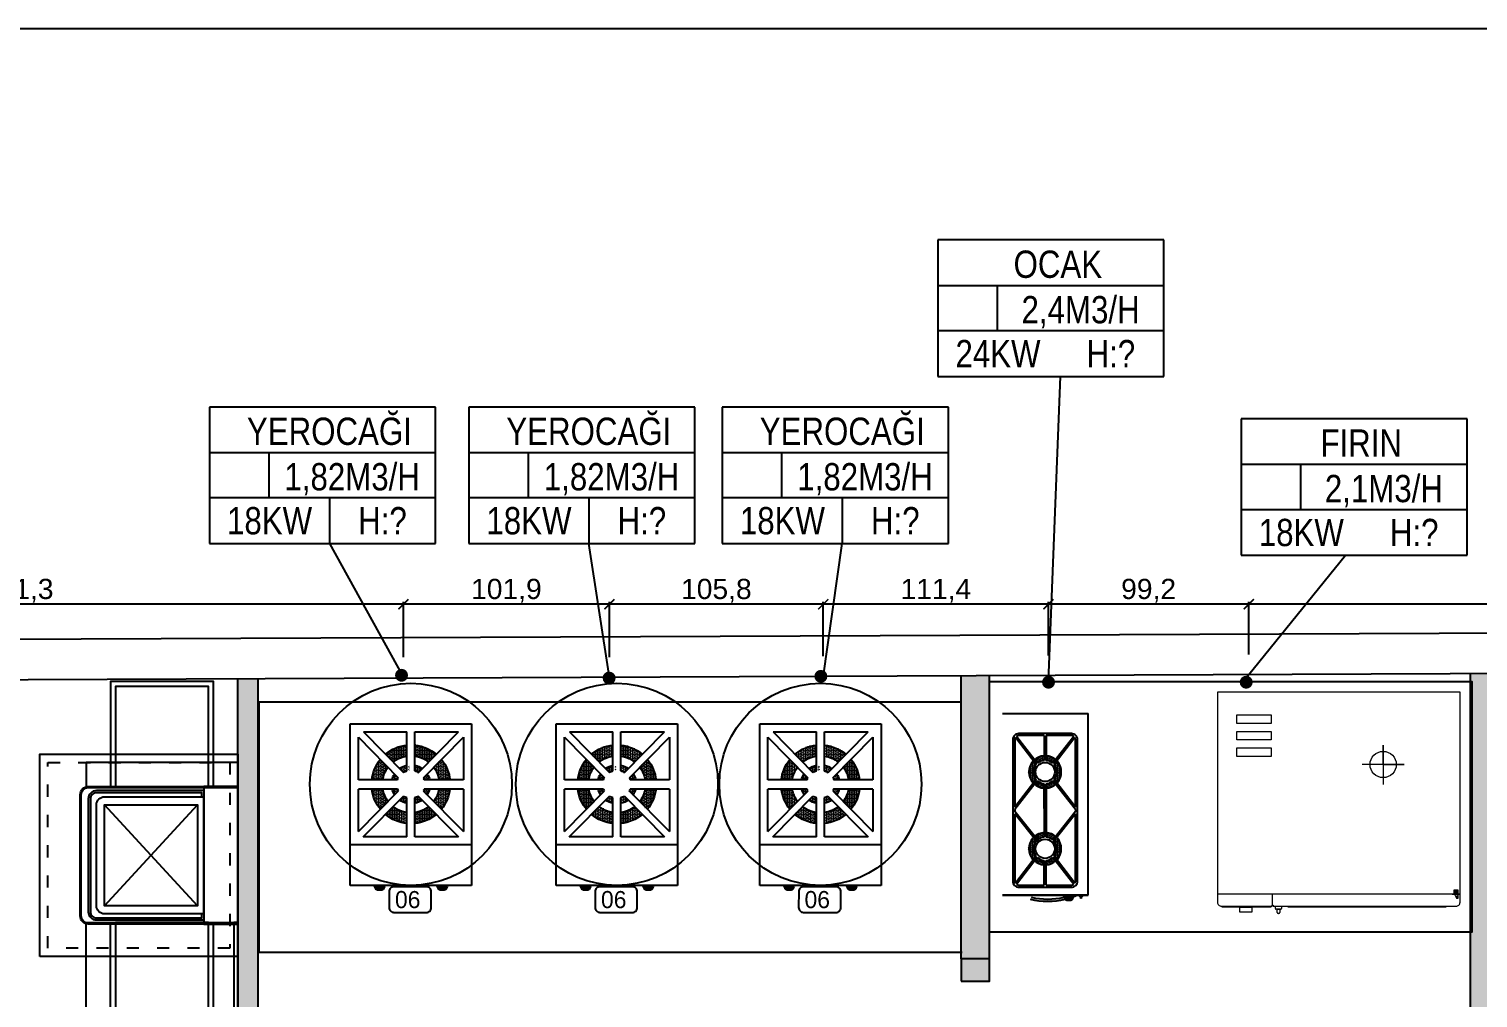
# Model space of a CAD drawing. Header units: millimetres. Extents: x -3164 to 12587, y -18082 to -16228.
# Drawn here: x 10041 to 10758, y -16708 to -16228 of the extents above; entities that cross this region are included whole.
import ezdxf
from ezdxf.enums import TextEntityAlignment as Align

# ---------------------------------------------------------------- set-up
doc = ezdxf.new("R2010")
doc.units = ezdxf.units.MM
doc.linetypes.add('ACAD_ISO03W100', pattern=[30, 12, -18])
for name, color, linetype in [('ELK', 10, 'Continuous'), ('Mtm-Gas', 92, 'Continuous'), ('Mtm-Sıhhi Tesisat', 5, 'Continuous')]:
    doc.layers.add(name, color=color, linetype=linetype)
doc.styles.add('adet', font='stylu.ttf')
doc.styles.get("Standard").update_dxf_attribs({"font": 'arial.ttf'})
doc.styles.add('Tesisat', font='ARIALN.TTF', dxfattribs={"height": 9})
doc.dimstyles.new('ISO-25', dxfattribs={"dimtxt": 10, "dimasz": 5, "dimexe": 1.25, "dimexo": 10, "dimtad": 1, "dimdec": 1, "dimtxsty": 'Standard', "dimblk": 'ARCHTICK', "dimcen": 2.5, "dimadec": 0, "dimazin": 0, "dimtfac": 1, "dimtdec": 1, "dimtmove": 0, "dimatfit": 3, "dimfxl": 1, "dimarcsym": 0})
pattern_1 = [(0, (863.9996, -4927.1813), (0, 0.6599112), [0.381, -0.762]), (120, (863.9996, -4927.1813), (-0.57149986, -0.3299556), [0.381, -0.762]), (60, (864.3806, -4927.1813), (-0.57149986, 0.3299556), [0.381, -0.762])]
pattern_2 = [(0, (1426.2737, -5386.25986), (0, 0.6599112), [0.381, -0.762]), (120, (1426.2737, -5386.25986), (-0.57149986, -0.3299556), [0.381, -0.762]), (60, (1426.6547, -5386.25986), (-0.57149986, 0.3299556), [0.381, -0.762])]
pattern_3 = [(0, (1717.6897, -4372.8711), (0, 0.6599112), [0.381, -0.762]), (120, (1717.6897, -4372.8711), (-0.57149986, -0.3299556), [0.381, -0.762]), (60, (1718.0707, -4372.8711), (-0.57149986, 0.3299556), [0.381, -0.762])]
pattern_4 = [(180, (2767.1381, 5097.11667), (-7e-17, -0.549926), [0.3175, -0.635]), (300, (2767.1381, 5097.11667), (0.47624989, 0.274963), [0.3175, -0.635]), (240, (2766.8206, 5097.11667), (0.47624989, -0.274963), [0.3175, -0.635])]
pattern_5 = [(180, (2767.1381, 5059.11667), (-7e-17, -0.549926), [0.3175, -0.635]), (300, (2767.1381, 5059.11667), (0.47624989, 0.274963), [0.3175, -0.635]), (240, (2766.8206, 5059.11667), (0.47624989, -0.274963), [0.3175, -0.635])]

# ---------------------------------------------------------------- blocks, each defined once
blk = doc.blocks.new('23434324')
h = blk.add_hatch(color=7)
edge = h.paths.add_edge_path()
edge.add_line((2395.58, 1826.78), (2395.08, 1826.78))
edge.add_line((2395.08, 1826.78), (2395.08, 1752.78))
edge.add_arc((2391.58, 1752.78), 3.5, -90, 0, ccw=False)
edge.add_line((2391.58, 1749.28), (2331.58, 1749.28))
edge.add_arc((2331.58, 1752.78), 3.5, 180, 270, ccw=False)
edge.add_line((2328.08, 1752.78), (2328.08, 1826.78))
edge.add_line((2328.08, 1826.78), (2327.58, 1826.78))
edge.add_line((2327.58, 1826.78), (2327.58, 1809.87))
edge.add_line((2327.58, 1809.87), (2327.58, 1752.78))
edge.add_arc((2331.58, 1752.78), 4, 180, 270)
edge.add_line((2331.58, 1748.78), (2391.58, 1748.78))
edge.add_arc((2391.58, 1752.78), 4, 270, 360)
edge.add_line((2395.58, 1752.78), (2395.58, 1826.78))
blk.add_hatch(color=7).paths.add_polyline_path([(2393.58, 1809.87), (2390.58, 1809.87), (2390.58, 1808.87), (2392.58, 1808.87), (2392.58, 1756.78, -0.414214), (2389.58, 1753.78), (2333.58, 1753.78, -0.414214), (2330.58, 1756.78), (2330.58, 1808.87), (2332.58, 1808.87), (2332.58, 1809.87), (2329.58, 1809.87), (2329.58, 1756.78, 0.414214), (2333.58, 1752.78), (2389.58, 1752.78, 0.414214), (2393.58, 1756.78)])
at = {"color": 7}
for points in [[(2331.58, 1748.78), (2391.58, 1748.78, 0.414214), (2395.58, 1752.78), (2395.58, 1826.78), (2327.58, 1826.78), (2327.58, 1752.78, 0.414214)], [(2331.58, 1749.28), (2391.58, 1749.28, 0.414214), (2395.08, 1752.78), (2395.08, 1826.78), (2328.08, 1826.78), (2328.08, 1752.78, 0.414214)]]:
    blk.add_lwpolyline(points, format="xyb", close=True, dxfattribs=at)
for points in [[(2327.58, 1809.87), (2327.58, 1826.78), (2395.58, 1826.78), (2395.58, 1809.87)], [(2390.58, 1826.78), (2332.58, 1826.78)], [(2395.08, 1809.87), (2328.08, 1809.87)], [(2332.58, 1809.87), (2390.58, 1809.87)], [(2336.58, 1760.78), (2386.58, 1760.78), (2386.58, 1806.78), (2336.58, 1806.78), (2336.58, 1760.78), (2386.58, 1806.78), (2336.58, 1806.78), (2386.58, 1760.78)]]:
    blk.add_lwpolyline(points, dxfattribs=at)
for points in [[(2393.58, 1809.87), (2393.58, 1756.78, -0.414214), (2389.58, 1752.78), (2333.58, 1752.78, -0.414214), (2329.58, 1756.78), (2329.58, 1809.87)], [(2390.58, 1808.87), (2392.58, 1808.87), (2392.58, 1756.78, -0.414214), (2389.58, 1753.78), (2333.58, 1753.78, -0.414214), (2330.58, 1756.78), (2330.58, 1808.87), (2332.58, 1808.87)], [(2332.58, 1809.87), (2332.58, 1760.78, 0.414214), (2336.58, 1756.78), (2386.58, 1756.78, 0.414214), (2390.58, 1760.78), (2390.58, 1809.87)]]:
    blk.add_lwpolyline(points, format="xyb", dxfattribs=at)
blk = doc.blocks.new('errere')
at = {"color": 1}
blk.add_lwpolyline([(93.75, 2378.25), (193.75, 2378.25), (193.75, 2476.25), (93.75, 2476.25)], close=True, dxfattribs=at)
at = {"color": 1, "linetype": 'ACAD_ISO03W100', "ltscale": 0.5}
blk.add_lwpolyline([(97.75, 2382.25), (189.75, 2382.25), (189.75, 2472.25), (97.75, 2472.25)], close=True, dxfattribs=at)
at = {"color": 1}
blk.add_blockref('23434324', (-2217.83, 649.46), dxfattribs=at)
blk = doc.blocks.new('DSFSSDFS')
h = blk.add_hatch()
h.set_pattern_fill('NET3', scale=0.3, style=0)
h.set_pattern_definition([(0, (-92.6598, 1.5319), (0, 0.9525), []), (60, (-92.6598, 1.5319), (-0.8248892, 0.47625), []), (120, (-92.6598, 1.5319), (-0.8248892, -0.47625), [])])
h.paths.add_polyline_path([(1478.66, 2190.23, 1), (1482.66, 2190.23, 1)])
h.paths.add_polyline_path([(1481.21, 2190.23, -1), (1480.1, 2190.23, -1)], flags=16)
h.paths.add_polyline_path([(1480.96, 2190.23, 1), (1480.35, 2190.23, 1)], flags=0)
at = {"color": 7}
for points in [[(1453.66, 2158.23), (1483.66, 2158.23, 0.414214), (1488.66, 2163.23), (1488.66, 2193.23, 0.414214), (1483.66, 2198.23), (1453.66, 2198.23, 0.414214), (1448.66, 2193.23), (1448.66, 2163.23, 0.414214)], [(1453.66, 2160.23), (1483.66, 2160.23, 0.414214), (1486.66, 2163.23), (1486.66, 2193.23, 0.414214), (1483.66, 2196.23), (1453.66, 2196.23, 0.414214), (1450.66, 2193.23), (1450.66, 2163.23, 0.414214)]]:
    blk.add_lwpolyline(points, format="xyb", close=True, dxfattribs=at)
for points in [[(1476.66, 2190.23), (1456.66, 2190.23)], [(1456.66, 2166.23), (1477.83, 2187.4)], [(1480.66, 2186.23), (1480.66, 2166.23)]]:
    blk.add_lwpolyline(points, dxfattribs=at)
for radius in [3, 2.28, 2, 0.553, 0.304]:
    blk.add_circle((1480.66, 2190.23), radius, dxfattribs=at)
blk = doc.blocks.new('A$C70B71D40')
at = {"color": 7}
for points in [[(75, 0), (75, 160), (0, 160), (0, 0)], [(60.5, 160), (60.5, 10.5), (14.5, 10.5), (14.5, 160)]]:
    blk.add_lwpolyline(points, close=True, dxfattribs=at)
for points in [[(0, 160), (2, 160), (2, 0)], [(37.5, 8), (12, 8), (12, 160)], [(12, 8), (63, 8), (63, 160)], [(14.5, 10.5), (12, 8)], [(60.5, 10.5), (63, 8)]]:
    blk.add_lwpolyline(points, dxfattribs=at)
at = {"color": 7, "rotation": 90.00000000000001}
blk.add_blockref('DSFSSDFS', (2216.16, -1375.43), dxfattribs=at)
blk = doc.blocks.new('ghggfhh')
at = {"color": 7}
blk.add_lwpolyline([(1188.71, 1333.35), (1193.71, 1333.35), (1193.71, 1333.87), (1188.71, 1333.87)], close=True, dxfattribs=at)
blk.add_lwpolyline([(1188.71, 1333), (1189.21, 1332.53), (1189.21, 1332.51, 0.414214), (1190.21, 1331.51), (1192.21, 1331.51, 0.414214), (1193.21, 1332.51), (1193.21, 1332.53), (1193.71, 1333)], format="xyb", dxfattribs=at)
for points in [[(1188.71, 1333), (1190.71, 1333)], [(1189.35, 1332.74), (1193.07, 1332.74)], [(1189.46, 1332.51), (1192.96, 1332.51)], [(1189.5, 1332.27), (1192.92, 1332.27)], [(1189.62, 1332.04), (1192.79, 1332.04)], [(1189.97, 1331.8), (1192.45, 1331.8)], [(1190.71, 1333.35), (1190.71, 1333)], [(1191.71, 1333.35), (1191.71, 1333)], [(1191.71, 1333), (1193.71, 1333)]]:
    blk.add_lwpolyline(points, dxfattribs=at)
blk = doc.blocks.new('dggddgf')
h = blk.add_hatch()
h.set_pattern_fill('HEX', color=1, scale=0.12, style=0)
h.set_pattern_definition(pattern_3)
edge = h.paths.add_edge_path()
edge.add_line((2936.08, -3754.13), (2939.86, -3757.99))
edge.add_arc((2948.75, -3768.95), 14.11, 97.88998, 129.05912, ccw=False)
edge.add_line((2946.82, -3754.96), (2946.82, -3749.54))
edge.add_arc((2948.75, -3768.95), 19.5, 95.70226, 130.54061)
h = blk.add_hatch()
h.set_pattern_fill('HEX', color=1, scale=0.12, style=0)
h.set_pattern_definition(pattern_1)
h.paths.add_polyline_path([(2961.31, -3754.03, 0.15121), (2950.69, -3749.54), (2950.69, -3754.96, -0.134245), (2957.53, -3757.9)])
h = blk.add_hatch()
h.set_pattern_fill('HEX', color=1, scale=0.12, style=0)
h.set_pattern_definition(pattern_3)
edge = h.paths.add_edge_path()
edge.add_line((2929.37, -3766.78), (2934.81, -3766.78))
edge.add_arc((2948.75, -3768.95), 14.11, 143.58288, 171.18457, ccw=False)
edge.add_line((2937.39, -3760.57), (2933.59, -3756.69))
edge.add_arc((2948.75, -3768.95), 19.5, 141.04714, 173.6313)
edge = h.paths.add_edge_path()
edge.add_line((2934.83, -3771.28), (2929.39, -3771.28))
edge.add_arc((2948.75, -3768.95), 19.5, 186.86552, 219.26748)
edge.add_line((2933.66, -3781.29), (2937.47, -3777.43))
edge.add_arc((2948.75, -3768.95), 14.11, 189.50606, 216.95366, ccw=False)
h = blk.add_hatch()
h.set_pattern_fill('HEX', color=1, scale=0.12, style=0)
h.set_pattern_definition(pattern_3)
edge = h.paths.add_edge_path()
edge.add_line((2962.7, -3766.78), (2968.13, -3766.78))
edge.add_arc((2948.75, -3768.95), 19.5, 6.3687, 38.95286)
edge.add_line((2963.92, -3756.69), (2960.11, -3760.57))
edge.add_arc((2948.75, -3768.95), 14.11, 8.81543, 36.41712, ccw=False)
edge = h.paths.add_edge_path()
edge.add_line((2968.11, -3771.28), (2962.67, -3771.28))
edge.add_arc((2948.75, -3768.95), 14.11, 323.04634, 350.49394, ccw=False)
edge.add_line((2960.03, -3777.43), (2963.85, -3781.29))
edge.add_arc((2948.75, -3768.95), 19.5, 320.73252, 353.13448)
h = blk.add_hatch()
h.set_pattern_fill('HEX', color=1, scale=0.12, style=0)
h.set_pattern_definition(pattern_2)
edge = h.paths.add_edge_path()
edge.add_line((2939.4, -3766.78), (2942.15, -3766.78))
edge.add_arc((2948.75, -3768.95), 6.95, 153.25863, 161.86283, ccw=False)
edge.add_line((2942.55, -3765.82), (2940.62, -3763.85))
edge.add_arc((2948.75, -3768.95), 9.6, 147.9452, 166.9784)
edge = h.paths.add_edge_path()
edge.add_line((2942.21, -3771.28), (2939.44, -3771.28))
edge.add_arc((2948.75, -3768.95), 9.6, 194.0527, 212.98008)
edge.add_line((2940.7, -3774.17), (2942.63, -3772.22))
edge.add_arc((2948.75, -3768.95), 6.95, 199.60081, 208.15757, ccw=False)
h = blk.add_hatch()
h.set_pattern_fill('HEX', color=1, scale=0.12, style=0)
h.set_pattern_definition(pattern_2)
edge = h.paths.add_edge_path()
edge.add_line((2943.04, -3761.23), (2944.92, -3763.15))
edge.add_arc((2948.75, -3768.95), 6.95, 106.19054, 123.48715, ccw=False)
edge.add_line((2946.82, -3762.27), (2946.82, -3759.54))
edge.add_arc((2948.75, -3768.95), 9.6, 101.64358, 126.52783)
h = blk.add_hatch()
h.set_pattern_fill('HEX', color=1, scale=0.12, style=0)
h.set_pattern_definition(pattern_2)
edge = h.paths.add_edge_path()
edge.add_line((2949.69, -3762.06), (2949.69, -3759.39))
edge.add_arc((2948.75, -3768.95), 9.6, 84.39578, 86.41668)
edge.add_line((2949.35, -3759.36), (2949.35, -3762.02))
edge.add_arc((2948.75, -3768.95), 6.95, 82.24607, 85.04645, ccw=False)
edge = h.paths.add_edge_path()
edge.add_line((2952.47, -3763.08), (2954.35, -3761.15))
edge.add_arc((2948.75, -3768.95), 9.6, 54.30074, 78.35642)
edge.add_line((2950.69, -3759.54), (2950.69, -3762.27))
edge.add_arc((2948.75, -3768.95), 6.95, 57.63828, 73.80946, ccw=False)
h = blk.add_hatch()
h.set_pattern_fill('HEX', color=1, scale=0.12, style=0)
h.set_pattern_definition(pattern_2)
edge = h.paths.add_edge_path()
edge.add_line((2955.36, -3766.78), (2958.11, -3766.78))
edge.add_arc((2948.75, -3768.95), 9.6, 13.0216, 32.0548)
edge.add_line((2956.89, -3763.85), (2954.96, -3765.82))
edge.add_arc((2948.75, -3768.95), 6.95, 18.13717, 26.74137, ccw=False)
edge = h.paths.add_edge_path()
edge.add_line((2958.07, -3771.28), (2955.3, -3771.28))
edge.add_arc((2948.75, -3768.95), 6.95, 331.84243, 340.39919, ccw=False)
edge.add_line((2954.88, -3772.22), (2956.81, -3774.17))
edge.add_arc((2948.75, -3768.95), 9.6, 327.01992, 345.9473)
h = blk.add_hatch()
h.set_pattern_fill('HEX', color=1, scale=0.12, style=0)
h.set_pattern_definition(pattern_2)
edge = h.paths.add_edge_path()
edge.add_line((2946.82, -3778.35), (2946.82, -3775.62))
edge.add_arc((2948.75, -3768.95), 6.95, 237.85876, 253.80946, ccw=False)
edge.add_line((2945.06, -3774.83), (2943.16, -3776.75))
edge.add_arc((2948.75, -3768.95), 9.6, 234.35368, 258.35642)
h = blk.add_hatch()
h.set_pattern_fill('HEX', color=1, scale=0.12, style=0)
h.set_pattern_definition(pattern_1)
h.paths.add_polyline_path([(2952.45, -3774.83, -0.069711), (2950.69, -3775.62), (2950.69, -3778.35, 0.105116), (2954.35, -3776.75)])
h = blk.add_hatch()
h.set_pattern_fill('HEX', color=1, scale=0.12, style=0)
h.set_pattern_definition(pattern_3)
edge = h.paths.add_edge_path()
edge.add_line((2939.96, -3779.98), (2936.15, -3783.83))
edge.add_arc((2948.75, -3768.95), 19.5, 229.74031, 264.29774)
edge.add_line((2946.82, -3788.35), (2946.82, -3782.93))
edge.add_arc((2948.75, -3768.95), 14.11, 231.44232, 262.11002, ccw=False)
h = blk.add_hatch()
h.set_pattern_fill('HEX', color=1, scale=0.12, style=0)
h.set_pattern_definition(pattern_3)
edge = h.paths.add_edge_path()
edge.add_line((2961.35, -3783.83), (2957.55, -3779.98))
edge.add_arc((2948.75, -3768.95), 14.11, 277.88998, 308.55768, ccw=False)
edge.add_line((2950.69, -3782.93), (2950.69, -3788.35))
edge.add_arc((2948.75, -3768.95), 19.5, 275.70226, 310.25969)
at = {"color": 7}
for p, q in [((2978.75, -3738.95), (2918.75, -3738.95)), ((2918.75, -3738.95), (2918.75, -3818.95)), ((2946.82, -3742.95), (2925.12, -3742.95)), ((2944.92, -3763.15), (2925.12, -3742.95)), ((2946.82, -3762.27), (2946.82, -3742.95)), ((2972.14, -3742.95), (2950.69, -3742.95)), ((2950.69, -3762.27), (2950.69, -3742.95)), ((2972.14, -3742.95), (2952.47, -3763.08)), ((2978.75, -3818.95), (2978.75, -3738.95)), ((2922.75, -3745.64), (2922.75, -3766.78)), ((2942.55, -3765.82), (2922.75, -3745.64)), ((2974.75, -3745.64), (2954.96, -3765.82)), ((2974.75, -3766.78), (2974.75, -3745.64)), ((2922.75, -3771.28), (2922.75, -3792.3)), ((2974.75, -3792.3), (2974.75, -3771.28)), ((2942.63, -3772.22), (2922.75, -3792.3)), ((2945.06, -3774.83), (2925.15, -3794.95)), ((2946.82, -3794.95), (2946.82, -3775.62)), ((2950.69, -3794.95), (2950.69, -3775.62)), ((2972.36, -3794.95), (2952.45, -3774.83)), ((2974.75, -3792.3), (2954.88, -3772.22)), ((2918.75, -3798.95), (2978.75, -3798.95)), ((2925.15, -3794.95), (2946.82, -3794.95)), ((2950.69, -3794.95), (2972.36, -3794.95))]:
    blk.add_line(p, q, dxfattribs=at)
at = {"color": 1}
for p, q in [((2978.75, -3738.95), (2918.75, -3738.95)), ((2918.75, -3738.95), (2918.75, -3798.95)), ((2978.75, -3798.95), (2978.75, -3738.95)), ((2918.75, -3798.95), (2978.75, -3798.95))]:
    blk.add_line(p, q, dxfattribs=at)
at = {"color": 7}
for points in [[(2922.75, -3766.78), (2942.15, -3766.78)], [(2922.75, -3771.28), (2942.21, -3771.28)], [(2955.3, -3771.28), (2974.75, -3771.28)], [(2955.36, -3766.78), (2974.75, -3766.78)], [(2918.75, -3818.95), (2978.75, -3818.95)]]:
    blk.add_lwpolyline(points, dxfattribs=at)
at = {"color": 1}
for radius, start, end in [(19.5, 95.70226, 130.54061), (19.5, 49.90347, 84.29774), (19.5, 141.04714, 173.6313), (14.11, 97.88998, 129.05912), (14.11, 51.52619, 82.11002), (19.5, 6.3687, 38.95286), (14.11, 143.58288, 171.18457), (9.6, 147.9452, 166.9784), (9.6, 101.64358, 126.52783), (9.6, 54.30074, 78.35642), (9.6, 13.0216, 32.0548), (14.11, 8.81543, 36.41712), (19.5, 186.86552, 219.26748), (14.11, 189.50606, 216.95366), (9.6, 194.0527, 212.98008), (9.6, 327.01992, 345.9473), (14.11, 323.04634, 350.49394), (19.5, 320.73252, 353.13448), (9.6, 234.35368, 258.35642), (9.6, 281.64358, 305.64632), (19.5, 229.74031, 264.29774), (14.11, 231.44232, 262.11002), (14.11, 277.88998, 308.55768), (19.5, 275.70226, 310.25969)]:
    blk.add_arc((2948.75, -3768.95), radius, start, end, dxfattribs=at)
at = {"color": 7}
for start, end in [(105.7481, 123.48715), (106.19054, 123.48715), (57.63828, 73.80946), (57.63828, 73.80946), (153.25863, 161.86283), (199.60081, 208.15757), (331.84243, 340.39919), (331.84243, 340.39919), (18.13717, 26.74137), (18.13717, 26.74137), (237.85876, 255.29022), (237.85876, 253.80946), (286.19054, 302.14124), (286.19054, 302.14124)]:
    blk.add_arc((2948.75, -3768.95), 6.95, start, end, dxfattribs=at)
for p in [(1741.99, -5152.82), (1772.99, -5152.82)]:
    blk.add_blockref('ghggfhh', p, dxfattribs=at)
blk = doc.blocks.new('Y45Y45Y')
at = {"color": 7, "lineweight": 0}
blk.add_lwpolyline([(-1985.33, -3871.68), (-1894.83, -3871.68, 0.414214), (-1892.83, -3869.68), (-1892.83, -3765.68), (-2012.83, -3765.68), (-2012.83, -3869.68, 0.414214), (-2010.83, -3871.68), (-1985.83, -3871.68)], format="xyb", dxfattribs=at)
for points in [[(-2003.31, -3776.97), (-1986.31, -3776.97), (-1986.31, -3781.17), (-2003.31, -3781.17)], [(-2003.31, -3785.15), (-1986.31, -3785.15), (-1986.31, -3789.35), (-2003.31, -3789.35)], [(-2003.31, -3793.33), (-1986.31, -3793.33), (-1986.31, -3797.53), (-2003.31, -3797.53)], [(-2001.84, -3872.18), (-1995.84, -3872.18), (-1995.84, -3874.56), (-2001.84, -3874.56)], [(-1983.67, -3873.1), (-1981.71, -3873.1), (-1981.71, -3873.29), (-1983.67, -3873.29)]]:
    blk.add_lwpolyline(points, close=True, dxfattribs=at)
for points in [[(-1930.88, -3801.52), (-1930.88, -3791.88), (-1930.88, -3811.46)], [(-1930.73, -3801.52), (-1920.51, -3801.52), (-1941.26, -3801.52)], [(-1894.51, -3867.68), (-1893.83, -3867.68), (-1893.83, -3863.68), (-1895.83, -3863.68), (-1895.83, -3865.08)], [(-1892.83, -3865.68), (-2012.83, -3865.68)], [(-2010.83, -3871.68), (-1985.83, -3871.68), (-1985.83, -3871.18), (-1985.33, -3871.18), (-1985.33, -3871.68)], [(-1986.51, -3871.68), (-1986.51, -3872.18), (-2010.51, -3872.18), (-2010.51, -3871.68)], [(-1985.58, -3871.18), (-1985.58, -3865.68)], [(-1984.17, -3872.85), (-1984.17, -3871.68), (-1981.22, -3871.68), (-1981.22, -3872.85)], [(-1896.8, -3865.68), (-1896.8, -3865.68), (-1892.83, -3865.68)], [(-1895.83, -3865.08), (-1894.51, -3867.68)], [(-1981.47, -3873.1), (-1983.92, -3873.1)], [(-1983.38, -3874.76), (-1983.38, -3873.1), (-1982.01, -3873.1), (-1982.01, -3874.76)], [(-1982.51, -3875.26), (-1982.88, -3875.26)]]:
    blk.add_lwpolyline(points, dxfattribs=at)
at = {"color": 4, "lineweight": 0}
blk.add_lwpolyline([(-1899.83, -3871.68), (-1899.83, -3871.68), (-1899.83, -3872.18), (-1977.83, -3872.18), (-1977.83, -3871.68)], dxfattribs=at)
at = {"color": 7, "lineweight": 0}
for centre, radius in [((-1930.88, -3801.52), 6.5), ((-1895.32, -3864.19), 0.38), ((-1894.81, -3865.08), 0.38), ((-1894.35, -3864.19), 0.38), ((-1894.35, -3866.83), 0.38)]:
    blk.add_circle(centre, radius, dxfattribs=at)
for centre, radius, start, end in [((-1983.92, -3872.85), 0.25, 180, 270), ((-1982.88, -3874.76), 0.5, 180, 270), ((-1982.51, -3874.76), 0.5, 270, 0), ((-1981.47, -3872.85), 0.25, 270, 0)]:
    blk.add_arc(centre, radius, start, end, dxfattribs=at)
blk = doc.blocks.new('A$C60AE6CCA')
at = {"color": 7, "lineweight": 0}
blk.add_blockref('Y45Y45Y', (2012.83, 3875.26), dxfattribs=at)
blk = doc.blocks.new('5555')
h = blk.add_hatch()
h.set_pattern_fill('HEX', scale=0.1, angle=180, style=0)
h.set_pattern_definition(pattern_4)
h.paths.add_polyline_path([(1492.93, 3755.19), (1494.53, 3753.66, -0.16309), (1497.91, 3755.12), (1497.91, 3757.34, 0.174349)])
h = blk.add_hatch()
h.set_pattern_fill('HEX', scale=0.1, angle=180, style=0)
h.set_pattern_definition(pattern_4)
h.paths.add_polyline_path([(1498.91, 3755.12, -0.16309), (1502.28, 3753.66), (1503.88, 3755.19, 0.174349), (1498.91, 3757.34)])
h = blk.add_hatch()
h.set_pattern_fill('HEX', scale=0.1, angle=180, style=0)
h.set_pattern_definition(pattern_4)
h.paths.add_polyline_path([(1492.36, 3744.12), (1493.95, 3745.65, -0.361583), (1493.95, 3753.06), (1492.36, 3754.59, 0.37286)])
h = blk.add_hatch()
h.set_pattern_fill('HEX', scale=0.1, angle=180, style=0)
h.set_pattern_definition(pattern_4)
h.paths.add_polyline_path([(1502.86, 3745.65), (1504.45, 3744.12, 0.37286), (1504.45, 3754.59), (1502.86, 3753.06, -0.361583)])
h = blk.add_hatch()
h.set_pattern_fill('HEX', scale=0.1, angle=180, style=0)
h.set_pattern_definition(pattern_4)
h.paths.add_polyline_path([(1497.91, 3741.37), (1497.91, 3743.59, -0.16309), (1494.53, 3745.05), (1492.93, 3743.52, 0.174349)])
h = blk.add_hatch()
h.set_pattern_fill('HEX', scale=0.1, angle=180, style=0)
h.set_pattern_definition(pattern_4)
h.paths.add_polyline_path([(1498.91, 3741.37, 0.174349), (1503.88, 3743.52), (1502.28, 3745.05, -0.16309), (1498.91, 3743.59)])
h = blk.add_hatch()
h.set_pattern_fill('HEX', scale=0.1, angle=180, style=0)
h.set_pattern_definition(pattern_5)
h.paths.add_polyline_path([(1492.36, 3706.12), (1493.95, 3707.65, -0.361583), (1493.95, 3715.06), (1492.36, 3716.59, 0.37286)])
h = blk.add_hatch()
h.set_pattern_fill('HEX', scale=0.1, angle=180, style=0)
h.set_pattern_definition(pattern_5)
h.paths.add_polyline_path([(1492.93, 3717.19), (1494.53, 3715.66, -0.16309), (1497.91, 3717.12), (1497.91, 3719.34, 0.174349)])
h = blk.add_hatch()
h.set_pattern_fill('HEX', scale=0.1, angle=180, style=0)
h.set_pattern_definition(pattern_5)
h.paths.add_polyline_path([(1498.91, 3717.12, -0.16309), (1502.28, 3715.66), (1503.88, 3717.19, 0.174349), (1498.91, 3719.34)])
h = blk.add_hatch()
h.set_pattern_fill('HEX', scale=0.1, angle=180, style=0)
h.set_pattern_definition(pattern_5)
h.paths.add_polyline_path([(1502.86, 3707.65), (1504.45, 3706.12, 0.37286), (1504.45, 3716.59), (1502.86, 3715.06, -0.361583)])
h = blk.add_hatch()
h.set_pattern_fill('HEX', scale=0.1, angle=180, style=0)
h.set_pattern_definition(pattern_5)
h.paths.add_polyline_path([(1497.91, 3703.37), (1497.91, 3705.59, -0.16309), (1494.53, 3707.05), (1492.93, 3705.52, 0.174349)])
h = blk.add_hatch()
h.set_pattern_fill('HEX', scale=0.1, angle=180, style=0)
h.set_pattern_definition(pattern_5)
h.paths.add_polyline_path([(1498.91, 3703.37, 0.174349), (1503.88, 3705.52), (1502.28, 3707.05, -0.16309), (1498.91, 3705.59)])
at = {"color": 7}
blk.add_lwpolyline([(1511.41, 3768.35), (1485.41, 3768.35, 0.414214), (1482.41, 3765.35), (1482.41, 3695.35, 0.414214), (1485.41, 3692.35), (1511.41, 3692.35, 0.414214), (1514.41, 3695.35), (1514.41, 3765.35, 0.414214)], format="xyb", close=True, dxfattribs=at)
for points in [[(1483.71, 3766.41, 0.139987), (1483.41, 3765.35), (1483.41, 3732.01)], [(1497.91, 3767.35), (1485.41, 3767.35, 0.149996), (1484.28, 3767.01)], [(1512.53, 3767.01, 0.149996), (1511.41, 3767.35), (1498.91, 3767.35)], [(1513.41, 3732.01), (1513.41, 3765.35, 0.139987), (1513.1, 3766.41, 0.139987)], [(1483.41, 3728.7), (1483.41, 3695.35, 0.139987), (1483.71, 3694.3)], [(1513.1, 3694.3, 0.139987), (1513.41, 3695.35), (1513.41, 3728.7)], [(1484.28, 3693.7, 0.149996), (1485.41, 3693.35), (1497.91, 3693.35)], [(1498.91, 3693.35), (1511.41, 3693.35, 0.149996), (1512.53, 3693.7, 0.149996)]]:
    blk.add_lwpolyline(points, format="xyb", dxfattribs=at)
for points in [[(1483.71, 3766.41), (1493.95, 3753.06)], [(1484.28, 3767.01), (1494.53, 3753.66)], [(1497.91, 3767.35), (1497.91, 3755.12)], [(1498.91, 3767.35), (1498.91, 3755.12)], [(1502.28, 3753.66), (1512.53, 3767.01)], [(1502.86, 3753.06), (1513.1, 3766.41)], [(1483.41, 3732.01), (1494.71, 3746.38)], [(1483.41, 3730.85), (1494.53, 3745.05)], [(1497.91, 3719.34), (1497.91, 3743.59)], [(1498.91, 3719.34), (1498.91, 3743.59)], [(1501.52, 3745.78), (1513.41, 3730.85)], [(1502.1, 3746.38), (1513.41, 3732.01)], [(1483.41, 3729.85), (1483.41, 3730.85)], [(1483.41, 3729.85), (1494.53, 3715.66)], [(1483.41, 3728.7), (1493.95, 3715.06)], [(1497.91, 3729.35), (1497.91, 3717.12)], [(1498.91, 3729.35), (1498.91, 3717.12)], [(1502.28, 3715.66), (1513.41, 3729.85)], [(1502.86, 3715.06), (1513.41, 3728.7)], [(1513.41, 3729.85), (1513.41, 3730.85)], [(1483.71, 3694.3), (1493.95, 3707.65)], [(1502.86, 3707.65), (1513.1, 3694.3)], [(1484.28, 3693.7), (1494.53, 3707.05)], [(1497.91, 3693.35), (1497.91, 3705.59)], [(1498.91, 3693.35), (1498.91, 3705.59)], [(1502.28, 3707.05), (1512.53, 3693.7)]]:
    blk.add_lwpolyline(points, dxfattribs=at)
for centre in [(1498.41, 3749.35), (1498.41, 3711.35)]:
    blk.add_circle(centre, 4.74, dxfattribs=at)
for centre, radius, start, end in [((1498.41, 3749.35), 8, 93.58332, 133.14354), ((1498.41, 3749.35), 8, 46.85646, 86.41668), ((1498.41, 3749.35), 8, 139.10306, 220.89694), ((1498.41, 3749.35), 5.79, 140.24174, 219.75826), ((1498.41, 3749.35), 5.79, 94.95355, 132.00487), ((1498.41, 3749.35), 5.79, 47.99513, 85.04645), ((1498.41, 3749.35), 5.79, 320.24174, 39.75826), ((1498.41, 3749.35), 8, 319.10306, 40.89694), ((1498.41, 3749.35), 8, 226.85646, 266.41668), ((1498.41, 3749.35), 5.79, 227.99513, 265.04645), ((1498.41, 3749.35), 5.79, 274.95355, 312.00487), ((1498.41, 3749.35), 8, 273.58332, 313.14354), ((1498.41, 3711.35), 8, 139.10306, 220.89694), ((1498.41, 3711.35), 8, 139.50306, 220.48489), ((1498.41, 3711.35), 5.79, 140.24174, 219.75826), ((1498.41, 3711.35), 8, 93.58332, 133.52317), ((1498.41, 3711.35), 8, 93.58332, 133.14354), ((1498.41, 3711.35), 5.79, 94.95355, 132.00487), ((1498.41, 3711.35), 8, 46.47683, 86.41668), ((1498.41, 3711.35), 8, 46.85646, 86.41668), ((1498.41, 3711.35), 5.79, 47.99513, 85.04645), ((1498.41, 3711.35), 5.79, 320.24174, 39.75826), ((1498.41, 3711.35), 8, 319.10306, 40.89694), ((1498.41, 3711.35), 8, 319.51511, 40.49694), ((1498.41, 3711.35), 8, 226.44345, 266.41668), ((1498.41, 3711.35), 8, 226.85646, 266.41668), ((1498.41, 3711.35), 5.79, 227.99513, 265.04645), ((1498.41, 3711.35), 5.79, 274.95355, 312.00487), ((1498.41, 3711.35), 8, 273.58332, 313.55655), ((1498.41, 3711.35), 8, 273.58332, 313.14354)]:
    blk.add_arc(centre, radius, start, end, dxfattribs=at)
blk = doc.blocks.new('_ArchTick')
at = {"color": 0, "linetype": 'ByBlock', "const_width": 0.15}
blk.add_lwpolyline([(-0.5, -0.5), (0.5, 0.5)], dxfattribs=at)
blk = doc.blocks.new('*D190')
at = {"color": 0, "lineweight": -2, "transparency": 16777216}
for p, q in [((10644.57, -16537.62), (10644.57, -16511.49)), ((10924.5, -16512.74), (10644.57, -16512.74)), ((10924.5, -16536.43), (10924.5, -16511.49))]:
    blk.add_line(p, q, dxfattribs=at)
at = {"layer": 'Defpoints', "color": 0, "transparency": 16777216}
for p in [(10644.57, -16512.74), (10644.57, -16547.62), (10924.5, -16546.43)]:
    blk.add_point(p, dxfattribs=at)
at = {"color": 0, "lineweight": -2, "transparency": 16777216, "xscale": 5, "yscale": 5, "zscale": 5, "rotation": 180}
blk.add_blockref('_ArchTick', (10644.57, -16512.74), dxfattribs=at)
at = {"color": 0, "lineweight": -2, "transparency": 16777216, "xscale": 5, "yscale": 5, "zscale": 5}
blk.add_blockref('_ArchTick', (10924.5, -16512.74), dxfattribs=at)
at = {"color": 0, "transparency": 16777216, "insert": (10784.54, -16506.11), "char_height": 10, "attachment_point": 5}
blk.add_mtext('279,9', dxfattribs=at)
blk = doc.blocks.new('*D191')
at = {"color": 0, "lineweight": -2, "transparency": 16777216}
for p, q in [((10545.42, -16538.04), (10545.42, -16511.49)), ((10644.57, -16512.74), (10545.42, -16512.74)), ((10644.57, -16537.62), (10644.57, -16511.49))]:
    blk.add_line(p, q, dxfattribs=at)
at = {"layer": 'Defpoints', "color": 0, "transparency": 16777216}
for p in [(10545.42, -16512.74), (10545.42, -16548.04), (10644.57, -16547.62)]:
    blk.add_point(p, dxfattribs=at)
at = {"color": 0, "lineweight": -2, "transparency": 16777216, "xscale": 5, "yscale": 5, "zscale": 5, "rotation": 180}
blk.add_blockref('_ArchTick', (10545.42, -16512.74), dxfattribs=at)
at = {"color": 0, "lineweight": -2, "transparency": 16777216, "xscale": 5, "yscale": 5, "zscale": 5}
blk.add_blockref('_ArchTick', (10644.57, -16512.74), dxfattribs=at)
at = {"color": 0, "transparency": 16777216, "insert": (10595, -16506.11), "char_height": 10, "attachment_point": 5}
blk.add_mtext('99,2', dxfattribs=at)
blk = doc.blocks.new('*D192')
at = {"color": 0, "lineweight": -2, "transparency": 16777216}
for p, q in [((10434.01, -16538.52), (10434.01, -16511.49)), ((10545.42, -16512.74), (10434.01, -16512.74)), ((10545.42, -16538.04), (10545.42, -16511.49))]:
    blk.add_line(p, q, dxfattribs=at)
at = {"layer": 'Defpoints', "color": 0, "transparency": 16777216}
for p in [(10434.01, -16512.74), (10434.01, -16548.52), (10545.42, -16548.04)]:
    blk.add_point(p, dxfattribs=at)
at = {"color": 0, "lineweight": -2, "transparency": 16777216, "xscale": 5, "yscale": 5, "zscale": 5, "rotation": 180}
blk.add_blockref('_ArchTick', (10434.01, -16512.74), dxfattribs=at)
at = {"color": 0, "lineweight": -2, "transparency": 16777216, "xscale": 5, "yscale": 5, "zscale": 5}
blk.add_blockref('_ArchTick', (10545.42, -16512.74), dxfattribs=at)
at = {"color": 0, "transparency": 16777216, "insert": (10489.71, -16506.11), "char_height": 10, "attachment_point": 5}
blk.add_mtext('111,4', dxfattribs=at)
blk = doc.blocks.new('*D193')
at = {"color": 0, "lineweight": -2, "transparency": 16777216}
for p, q in [((10328.18, -16538.97), (10328.18, -16511.49)), ((10434.01, -16512.74), (10328.18, -16512.74)), ((10434.01, -16538.52), (10434.01, -16511.49))]:
    blk.add_line(p, q, dxfattribs=at)
at = {"layer": 'Defpoints', "color": 0, "transparency": 16777216}
for p in [(10328.18, -16512.74), (10328.18, -16548.97), (10434.01, -16548.52)]:
    blk.add_point(p, dxfattribs=at)
at = {"color": 0, "lineweight": -2, "transparency": 16777216, "xscale": 5, "yscale": 5, "zscale": 5, "rotation": 180}
blk.add_blockref('_ArchTick', (10328.18, -16512.74), dxfattribs=at)
at = {"color": 0, "lineweight": -2, "transparency": 16777216, "xscale": 5, "yscale": 5, "zscale": 5}
blk.add_blockref('_ArchTick', (10434.01, -16512.74), dxfattribs=at)
at = {"color": 0, "transparency": 16777216, "insert": (10381.1, -16506.11), "char_height": 10, "attachment_point": 5}
blk.add_mtext('105,8', dxfattribs=at)
blk = doc.blocks.new('*D194')
at = {"color": 0, "lineweight": -2, "transparency": 16777216}
for p, q in [((10226.23, -16538.97), (10226.23, -16511.49)), ((10328.18, -16512.74), (10226.23, -16512.74)), ((10328.18, -16538.97), (10328.18, -16511.49))]:
    blk.add_line(p, q, dxfattribs=at)
at = {"layer": 'Defpoints', "color": 0, "transparency": 16777216}
for p in [(10226.23, -16512.74), (10226.23, -16548.97), (10328.18, -16548.97)]:
    blk.add_point(p, dxfattribs=at)
at = {"color": 0, "lineweight": -2, "transparency": 16777216, "xscale": 5, "yscale": 5, "zscale": 5, "rotation": 180}
blk.add_blockref('_ArchTick', (10226.23, -16512.74), dxfattribs=at)
at = {"color": 0, "lineweight": -2, "transparency": 16777216, "xscale": 5, "yscale": 5, "zscale": 5}
blk.add_blockref('_ArchTick', (10328.18, -16512.74), dxfattribs=at)
at = {"color": 0, "transparency": 16777216, "insert": (10277.21, -16506.11), "char_height": 10, "attachment_point": 5}
blk.add_mtext('101,9', dxfattribs=at)
blk = doc.blocks.new('*D195')
at = {"color": 0, "lineweight": -2, "transparency": 16777216}
for p, q in [((9844.98, -16541.02), (9844.98, -16511.49)), ((10226.23, -16512.74), (9844.98, -16512.74)), ((10226.23, -16538.97), (10226.23, -16511.49))]:
    blk.add_line(p, q, dxfattribs=at)
at = {"layer": 'Defpoints', "color": 0, "transparency": 16777216}
for p in [(9844.98, -16512.74), (10226.23, -16548.97), (9844.98, -16551.02)]:
    blk.add_point(p, dxfattribs=at)
at = {"color": 0, "lineweight": -2, "transparency": 16777216, "xscale": 5, "yscale": 5, "zscale": 5, "rotation": 180}
blk.add_blockref('_ArchTick', (9844.98, -16512.74), dxfattribs=at)
at = {"color": 0, "lineweight": -2, "transparency": 16777216, "xscale": 5, "yscale": 5, "zscale": 5}
blk.add_blockref('_ArchTick', (10226.23, -16512.74), dxfattribs=at)
at = {"color": 0, "transparency": 16777216, "insert": (10035.61, -16506.11), "char_height": 10, "attachment_point": 5}
blk.add_mtext('381,3', dxfattribs=at)

msp = doc.modelspace()

# ---------------------------------------------------------------- hatches: boundary and pattern name
h = msp.add_hatch(color=256)
h.dxf.hatch_style = 1
h.paths.add_polyline_path([(10011.6, -16550.25), (10025.6, -16550.25), (10025.6, -16539.25), (10011.6, -16539.25)])
h.paths.add_polyline_path([(9804.72, -16653.04), (9818.29, -16656.47), (9820.99, -16645.81), (9807.42, -16642.38)])
h.paths.add_polyline_path([(10502.26, -16699.21), (10516.26, -16699.21), (10516.26, -16688.21), (10502.26, -16688.21)])
h.paths.add_polyline_path([(10851.26, -16699.21), (10865.26, -16699.21), (10865.26, -16688.21), (10851.26, -16688.21)])
h.paths.add_polyline_path([(12001.26, -16700.21), (12015.26, -16700.21), (12015.26, -16689.21), (12001.26, -16689.21)])
h.paths.add_polyline_path([(12413.26, -16707.21), (12427.26, -16707.21), (12427.26, -16696.21), (12413.26, -16696.21)])
h.paths.add_polyline_path([(12413.26, -17581.21), (12427.26, -17581.21), (12427.26, -17570.21), (12413.26, -17570.21)])
h.paths.add_polyline_path([(11963.26, -17581.21), (11977.26, -17581.21), (11977.26, -17570.21), (11963.26, -17570.21)])
h.paths.add_polyline_path([(11566.26, -17581.21), (11580.26, -17581.21), (11580.26, -17570.21), (11566.26, -17570.21)])
h.paths.add_polyline_path([(11214.26, -17581.21), (11228.26, -17581.21), (11228.26, -17570.21), (11214.26, -17570.21)])
h.paths.add_polyline_path([(10851.26, -17581.21), (10865.26, -17581.21), (10865.26, -17570.21), (10851.26, -17570.21)])
h.paths.add_polyline_path([(10502.26, -17581.21), (10516.26, -17581.21), (10516.26, -17570.21), (10502.26, -17570.21)])
h = msp.add_hatch(color=256)
h.dxf.hatch_style = 1
h.paths.add_polyline_path([(10754.33, -16873.85), (10744.33, -16873.85), (10744.33, -16883.85), (10754.33, -16883.85), (10764.33, -16883.85), (10834.33, -16883.85), (10834.33, -16873.85), (10764.33, -16873.85), (10764.33, -16748.85), (10865.26, -16748.85), (10865.26, -16699.21), (10855.26, -16699.21), (10855.26, -16738.85), (10764.33, -16738.85), (10764.33, -16547.11), (10754.33, -16547.16)])
h.paths.add_polyline_path([(10579.95, -16883.85), (10644.33, -16883.85), (10644.33, -16873.85), (10579.95, -16873.85)])
h.paths.add_polyline_path([(10502.26, -16688.21), (10516.26, -16688.21), (10516.26, -16548.17), (10502.26, -16548.23)])
h.paths.add_polyline_path([(10144.33, -16933.85), (10069.33, -16933.85), (10069.33, -16943.85), (10154.33, -16943.85), (10154.33, -16883.85), (10279.95, -16883.85), (10279.95, -16873.85), (10154.33, -16873.85), (10154.33, -16549.7), (10144.33, -16549.75)])
h.paths.add_polyline_path([(9957.33, -16976.69), (9957.33, -17051.82), (9967.33, -17051.82), (9967.33, -16969), (9974.01, -16943.85), (9979.01, -16943.85), (9979.01, -16933.85), (9966.32, -16933.85), (9957.66, -16966.43), (9753.59, -16912.18), (9751.02, -16921.85)])
h.paths.add_polyline_path([(9880.84, -17266), (9827.63, -17476.29), (9837.33, -17478.75), (9877.42, -17320.28), (9903.6, -17326.9), (9906.05, -17317.21), (9879.88, -17310.59), (9890.54, -17268.46), (9917.52, -17161.82), (9967.33, -17161.82), (9967.33, -17151.82), (9967.33, -17141.82), (9957.33, -17141.82), (9957.33, -17151.82), (9909.74, -17151.82)])
h.paths.add_polyline_path([(10075.19, -17370.32), (10036.31, -17523.98), (10037.21, -17523.98), (10037.21, -17534.98), (10033.53, -17534.98), (10027.35, -17559.39), (10037.04, -17561.85), (10087.34, -17363.08), (10061.16, -17356.46), (10058.71, -17366.15)])
h.paths.add_polyline_path([(9722.36, -17460.21), (9724.81, -17450.51), (9623.77, -17425.22), (9621.32, -17434.92)])
h.paths.add_polyline_path([(9799.97, -17479.63), (9809.67, -17482.06), (9812.12, -17472.37), (9802.42, -17469.94)])
for points in [[(10559.54, -16656.79), (10558.04, -16656.79), (10558.04, -16657.31), (10556.04, -16657.31), (10556.04, -16657.67), (10557.29, -16657.67, 0.016431)], [(10553.72, -16658.73, -0.155364), (10553.54, -16658.15), (10553.54, -16658.13), (10553.15, -16657.77, -0.111887), (10536.93, -16657.77), (10536.54, -16658.13), (10536.54, -16658.15, -0.155364), (10536.35, -16658.73, 0.120036)], [(10555.04, -16657.31), (10554.95, -16657.31, -0.009581), (10553.59, -16657.67), (10555.04, -16657.67)]]:
    msp.add_hatch(color=7).paths.add_polyline_path(points)
at = {"layer": 'Mtm-Sıhhi Tesisat'}
for points in [[(10225.31, -16544.69, 1), (10225.31, -16551.13, 1)], [(10328.03, -16546.07, 1), (10328.03, -16552.51, 1)], [(10432.82, -16545.22, 1), (10432.82, -16551.65, 1)], [(10545.47, -16548.12, 1), (10545.47, -16554.56, 1)], [(10643.29, -16548.12, 1), (10643.29, -16554.56, 1)]]:
    msp.add_hatch(color=3, dxfattribs=at).paths.add_polyline_path(points)

# ---------------------------------------------------------------- linework, layer by layer
for p, q in [((10502.26, -16688.21), (10502.26, -16548.23)), ((10516.26, -16688.21), (10516.26, -16548.17)), ((10754.33, -16873.85), (10754.33, -16547.16)), ((10522.77, -16566.79), (10565.04, -16566.79))]:
    msp.add_line(p, q)
at = {"color": 7}
for p, q in [((10565.04, -16656.79), (10565.04, -16566.79)), ((10522.77, -16656.79), (10565.04, -16656.79)), ((10565.04, -16656.79), (10522.77, -16656.79))]:
    msp.add_line(p, q, dxfattribs=at)
for points in [[(9415.9, -17483.09), (11456.31, -17483.09), (11456.31, -16228.06), (9415.9, -16228.06)], [(10502.26, -16699.21), (10516.26, -16699.21), (10516.26, -16688.21), (10502.26, -16688.21)]]:
    msp.add_lwpolyline(points, close=True)
for points in [[(10014.64, -17691.15), (11355.86, -17758.97), (12572.4, -17723.82), (12587.25, -16543.63), (11867.51, -16520.21), (11213.14, -16525.21), (9829.39, -16531.08), (9541.9, -17667.24), (9562.27, -17668.27)], [(10015.65, -17671.17), (11356.08, -17738.95), (12552.64, -17704.38), (12567.01, -16562.99), (11867.26, -16540.21), (11213.26, -16545.21), (9844.98, -16551.02), (9753.59, -16912.18)], [(10069.33, -16933.85), (10144.33, -16933.85), (10144.33, -16549.75)], [(10154.33, -16873.85), (10154.33, -16549.7)]]:
    msp.add_lwpolyline(points)
for points in [[(10132.33, -16551.02), (10081.33, -16551.02), (10081.33, -16603.02)], [(10132.33, -16603.02), (10132.33, -16551.02), (10081.33, -16551.02), (10081.33, -16603.02)], [(10129.83, -16603.02), (10129.83, -16553.52), (10083.83, -16553.52), (10083.83, -16603.02)], [(10553.04, -16657.67), (10555.04, -16657.67)], [(10553.68, -16657.92), (10557.4, -16657.92)], [(10553.79, -16658.16), (10557.29, -16658.16)], [(10553.83, -16658.39), (10557.25, -16658.39)], [(10553.95, -16658.62), (10557.12, -16658.62)], [(10554.3, -16658.87), (10556.77, -16658.87)], [(10555.04, -16657.31), (10555.04, -16657.67)], [(10556.04, -16657.31), (10556.04, -16657.67)], [(10556.04, -16657.67), (10558.04, -16657.67)], [(10561.42, -16657.37), (10561.08, -16657.37), (10561.08, -16657.86)], [(10561.11, -16657.17), (10561.11, -16657.06), (10561.97, -16657.06), (10561.97, -16657.17), (10561.67, -16657.17)], [(10561.42, -16657.17), (10561.11, -16657.17)], [(10561.67, -16657.06), (10561.42, -16657.06)], [(10561.42, -16657.17), (10561.42, -16657.37)], [(10561.67, -16657.37), (10561.67, -16657.17)], [(10562.01, -16657.86), (10562.01, -16657.37), (10561.67, -16657.37)]]:
    msp.add_lwpolyline(points, dxfattribs=at)
at = {"color": 1}
for points in [[(10516.27, -16551.02), (10754.92, -16551.02), (10754.92, -16675.02), (10516.8, -16675.02)], [(10502.8, -16685.02), (10154.92, -16685.02), (10154.92, -16561.02), (10502.27, -16561.02)]]:
    msp.add_lwpolyline(points, dxfattribs=at)
at = {"color": 7}
for points in [[(10069.33, -16591.02), (10069.33, -16603.02), (10144.33, -16603.02), (10144.33, -16591.02)], [(10553.04, -16657.31), (10558.04, -16657.31), (10558.04, -16656.79), (10553.04, -16656.79)], [(10562.43, -16656.79), (10560.66, -16656.79), (10560.66, -16657.06), (10562.43, -16657.06)]]:
    msp.add_lwpolyline(points, close=True, dxfattribs=at)
msp.add_lwpolyline([(10553.04, -16657.67), (10553.54, -16658.13), (10553.54, -16658.15, 0.414214), (10554.54, -16659.15), (10556.54, -16659.15, 0.414214), (10557.54, -16658.15), (10557.54, -16658.13), (10558.04, -16657.67)], format="xyb", dxfattribs=at)
for centre in [(10229.92, -16601.87), (10331.87, -16601.87), (10432.59, -16601.87)]:
    msp.add_circle(centre, 50)
for centre, radius, start, end in [((10545.04, -16623.08), 36.69, 289.51047, 293.27583), ((10545.04, -16623.08), 36.69, 256.31041, 283.68959), ((10545.04, -16621.98), 36.69, 257.23176, 282.76824), ((10545.04, -16621.98), 36.69, 283.47023, 285.66592), ((10561.54, -16657.1), 0.893, 238.55827, 301.44173)]:
    msp.add_arc(centre, radius, start, end, dxfattribs=at)
at = {"layer": 'ELK', "color": 6}
for points in [[(10221.57, -16665.25), (10237.57, -16665.28, 0.414214), (10239.99, -16662.86), (10240, -16655, 0.414214), (10237.58, -16652.58), (10221.58, -16652.55, 0.414214), (10219.16, -16654.97), (10219.15, -16662.83, 0.414214)], [(10323.51, -16665.25), (10339.51, -16665.28, 0.414214), (10341.94, -16662.86), (10341.95, -16655, 0.414214), (10339.53, -16652.58), (10323.53, -16652.55, 0.414214), (10321.11, -16654.97), (10321.1, -16662.83, 0.414214)], [(10424.23, -16665.25), (10440.23, -16665.28, 0.414214), (10442.66, -16662.86), (10442.67, -16655, 0.414214), (10440.25, -16652.58), (10424.25, -16652.55, 0.414214), (10421.83, -16654.97), (10421.82, -16662.83, 0.414214)]]:
    msp.add_lwpolyline(points, format="xyb", close=True, dxfattribs=at)
at = {"layer": 'Mtm-Gas'}
for p, q in [((10602.58, -16332.47), (10490.7, -16332.47)), ((10490.7, -16332.47), (10490.7, -16399.97)), ((10602.58, -16332.47), (10490.7, -16332.47)), ((10602.58, -16399.97), (10602.58, -16332.47)), ((10490.7, -16354.97), (10602.58, -16354.97)), ((10490.7, -16354.97), (10602.58, -16354.97)), ((10520.08, -16354.97), (10520.08, -16377.47)), ((10602.58, -16377.47), (10490.7, -16377.47)), ((10602.58, -16377.47), (10490.7, -16377.47)), ((10490.7, -16399.97), (10602.58, -16399.97)), ((10490.7, -16399.97), (10602.58, -16399.97)), ((10242.12, -16415.15), (10130.24, -16415.15)), ((10130.24, -16415.15), (10130.24, -16482.65)), ((10242.12, -16415.15), (10130.24, -16415.15)), ((10242.12, -16482.65), (10242.12, -16415.15)), ((10370.48, -16415.15), (10258.6, -16415.15)), ((10258.6, -16415.15), (10258.6, -16482.65)), ((10370.48, -16415.15), (10258.6, -16415.15)), ((10370.48, -16482.65), (10370.48, -16415.15)), ((10495.9, -16415.15), (10384.03, -16415.15)), ((10384.03, -16415.15), (10384.03, -16482.65)), ((10495.9, -16415.15), (10384.03, -16415.15)), ((10495.9, -16482.65), (10495.9, -16415.15)), ((10752.67, -16420.99), (10640.8, -16420.99)), ((10640.8, -16420.99), (10640.8, -16488.49)), ((10752.67, -16420.99), (10640.8, -16420.99)), ((10752.67, -16488.49), (10752.67, -16420.99)), ((10130.24, -16437.65), (10242.12, -16437.65)), ((10130.24, -16437.65), (10242.12, -16437.65)), ((10159.62, -16437.65), (10159.62, -16460.15)), ((10258.6, -16437.65), (10370.48, -16437.65)), ((10258.6, -16437.65), (10370.48, -16437.65)), ((10287.98, -16437.65), (10287.98, -16460.15)), ((10384.03, -16437.65), (10495.9, -16437.65)), ((10384.03, -16437.65), (10495.9, -16437.65)), ((10413.4, -16437.65), (10413.4, -16460.15)), ((10640.8, -16443.49), (10752.67, -16443.49)), ((10640.8, -16443.49), (10752.67, -16443.49)), ((10670.17, -16443.49), (10670.17, -16465.99)), ((10242.12, -16460.15), (10130.24, -16460.15)), ((10242.12, -16460.15), (10130.24, -16460.15)), ((10189.62, -16460.15), (10189.62, -16482.65)), ((10370.48, -16460.15), (10258.6, -16460.15)), ((10370.48, -16460.15), (10258.6, -16460.15)), ((10317.98, -16460.15), (10317.98, -16482.65)), ((10495.9, -16460.15), (10384.03, -16460.15)), ((10495.9, -16460.15), (10384.03, -16460.15)), ((10443.4, -16460.15), (10443.4, -16482.65)), ((10752.67, -16465.99), (10640.8, -16465.99)), ((10752.67, -16465.99), (10640.8, -16465.99)), ((10130.24, -16482.65), (10242.12, -16482.65)), ((10130.24, -16482.65), (10242.12, -16482.65)), ((10258.6, -16482.65), (10370.48, -16482.65)), ((10258.6, -16482.65), (10370.48, -16482.65)), ((10384.03, -16482.65), (10495.9, -16482.65)), ((10384.03, -16482.65), (10495.9, -16482.65)), ((10640.8, -16488.49), (10752.67, -16488.49)), ((10640.8, -16488.49), (10752.67, -16488.49))]:
    msp.add_line(p, q, dxfattribs=at)
for points in [[(10551.21, -16399.97), (10545.3, -16551.02)], [(10189.62, -16482.65), (10226.23, -16548.97)], [(10328.18, -16548.97), (10317.98, -16482.65)], [(10433.91, -16549.22), (10443.4, -16482.65)], [(10641.83, -16551.02), (10692.45, -16488.49)]]:
    msp.add_lwpolyline(points, dxfattribs=at)

# ---------------------------------------------------------------- block references
msp.add_blockref('A$C60AE6CCA', (10629.1, -16665.81))
at = {"color": 3, "xscale": -1}
for p in [(13178.68, -12832.92), (13280.63, -12832.92), (13381.35, -12832.92)]:
    msp.add_blockref('dggddgf', p, dxfattribs=at)
at = {"color": 7, "rotation": 180}
msp.add_blockref('5555', (12042.2, -12884.43), dxfattribs=at)
at = {"color": 7, "xscale": -1, "rotation": 270}
msp.add_blockref('errere', (7668.08, -16780.76), dxfattribs=at)
at = {"xscale": -1}
msp.add_blockref('A$C70B71D40', (10144.33, -16830.22), dxfattribs=at)

# ---------------------------------------------------------------- texts
at = {"layer": 'ELK', "color": 6, "style": 'adet'}
for p in [(10222.05, -16663.13), (10324, -16663.13), (10424.72, -16663.13)]:
    msp.add_text('06', height=8.47, rotation=359.92313, dxfattribs=at).set_placement(p)
at = {"layer": 'Mtm-Gas', "style": 'Tesisat'}
for tag, p in [('OCAK', (10550.08, -16351.22)), ('2,4M3/H', (10561.33, -16373.72)), ('24KW', (10520.47, -16395.47)), ('H:?', (10576.33, -16395.47)), ('H:?', (10576.33, -16395.47)), ('YEROCAĞI', (10189.62, -16433.9)), ('YEROCAĞI', (10317.98, -16433.9)), ('YEROCAĞI', (10443.4, -16433.9)), ('FIRIN', (10700.17, -16439.74)), ('1,82M3/H', (10200.87, -16456.4)), ('1,82M3/H', (10329.23, -16456.4)), ('1,82M3/H', (10454.65, -16456.4)), ('2,1M3/H', (10711.42, -16462.24)), ('18KW', (10160.01, -16478.15)), ('H:?', (10215.87, -16478.15)), ('H:?', (10215.87, -16478.15)), ('18KW', (10288.37, -16478.15)), ('H:?', (10344.23, -16478.15)), ('H:?', (10344.23, -16478.15)), ('18KW', (10413.79, -16478.15)), ('H:?', (10469.65, -16478.15)), ('H:?', (10469.65, -16478.15)), ('18KW', (10670.57, -16483.99)), ('H:?', (10726.42, -16483.99)), ('H:?', (10726.42, -16483.99))]:
    msp.add_attdef(tag, text='', height=13.5, dxfattribs=at).set_placement(p, align=Align.CENTER)

# ---------------------------------------------------------------- dimensions: what is measured, and where the dimension line sits
for base, p1, p2, picture, middle in [((9844.9775, -16512.7427), (10226.2343, -16548.9651), (9844.9775, -16551.0157), '*D195', (10035.6059, -16506.1082)), ((10226.2343, -16512.7427), (10328.1835, -16548.9651), (10226.2343, -16548.9651), '*D194', (10277.2089, -16506.1082)), ((10328.18, -16512.74), (10434.01, -16548.52), (10328.18, -16548.97), '*D193', (10381.1, -16506.11)), ((10434.01, -16512.74), (10545.42, -16548.04), (10434.01, -16548.52), '*D192', (10489.71, -16506.11)), ((10545.4176, -16512.7427), (10644.5743, -16547.6223), (10545.4176, -16548.0432), '*D191', (10594.996, -16506.1082)), ((10644.57, -16512.74), (10924.5, -16546.43), (10644.57, -16547.62), '*D190', (10784.54, -16506.11))]:
    dim = msp.add_linear_dim(base=base, p1=p1, p2=p2, dimstyle='ISO-25', override={"dimtmove": 1})
    dim.commit()
    dim.dimension.update_dxf_attribs({"geometry": picture, "text_midpoint": middle})

doc.saveas('drawing.dxf')
